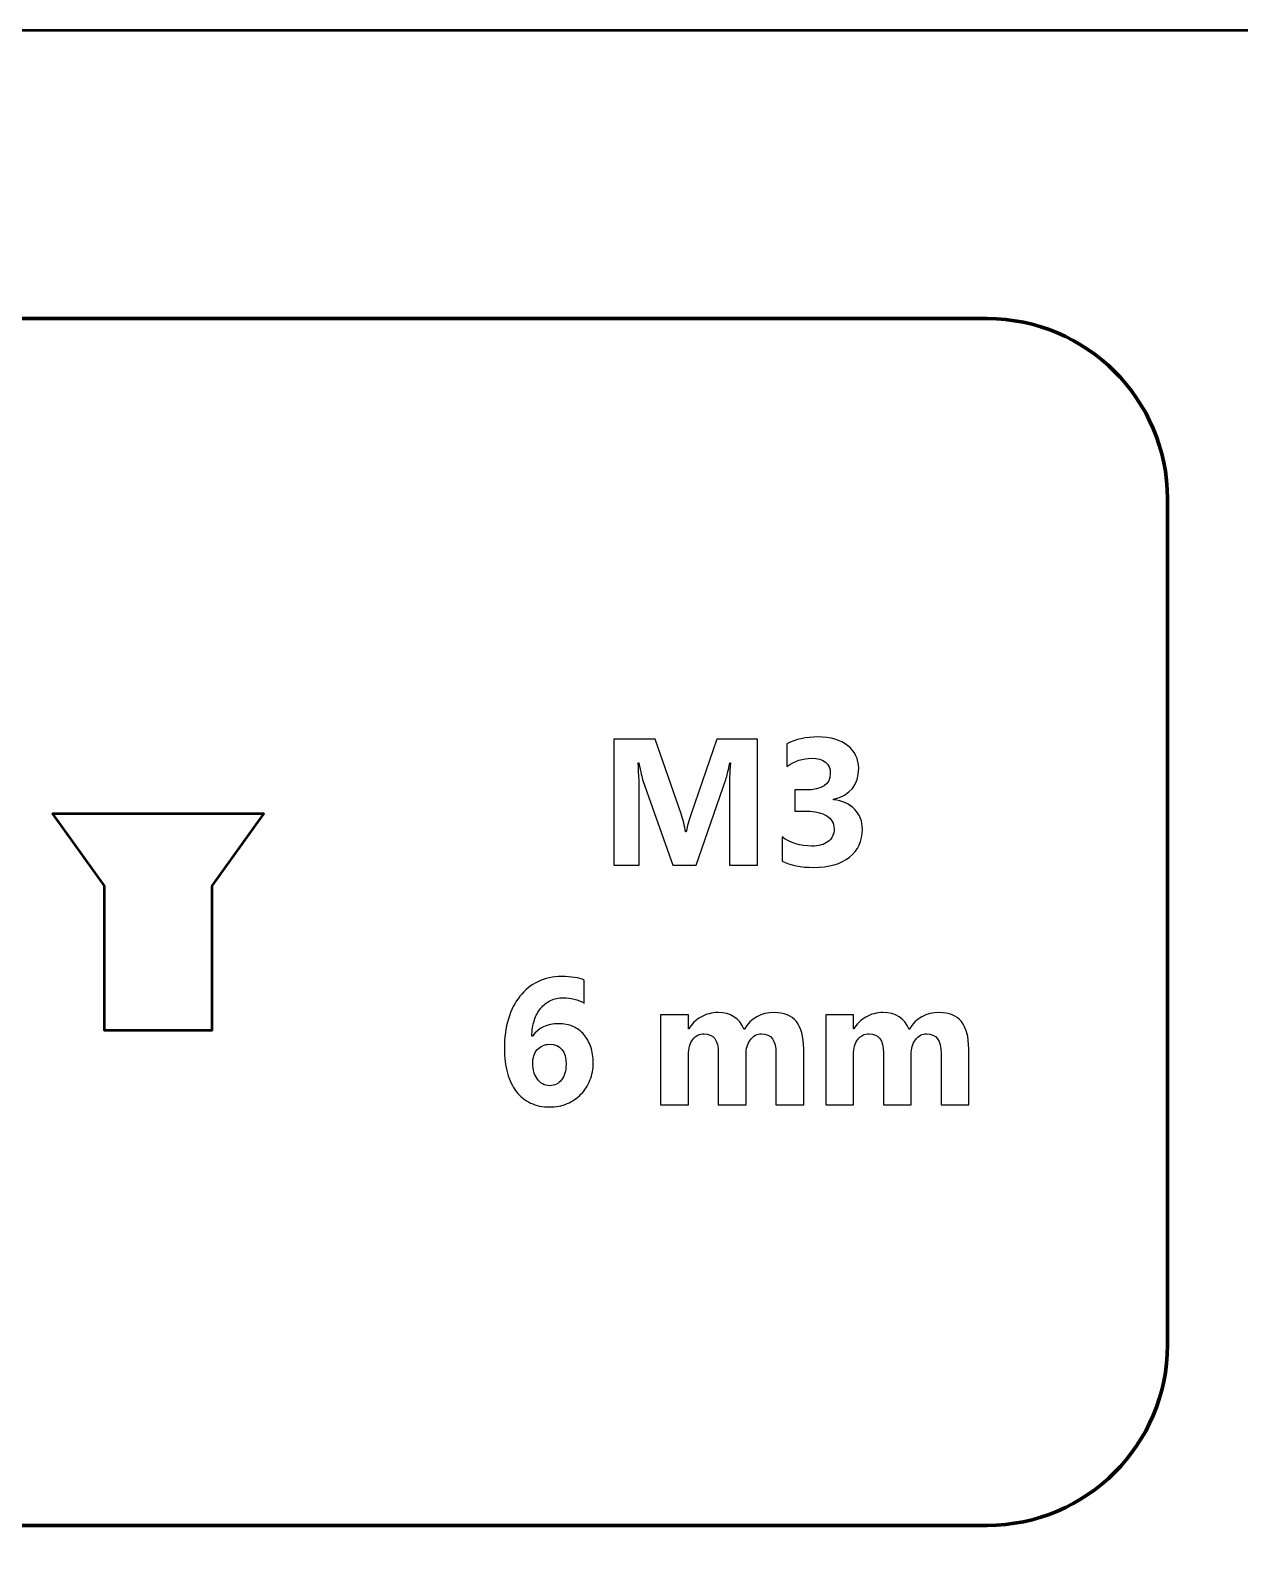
# Model space of a CAD drawing. Header units: centimetres. Extents: x -201 to 63, y -83 to 73.
# Drawn here: x -78.355 to -75, y -71.131 to -66.9 of the extents above; entities that cross this region are included whole.
import ezdxf

# ---------------------------------------------------------------- set-up
doc = ezdxf.new("R2010")
doc.units = ezdxf.units.CM
doc.header["$MEASUREMENT"] = 0
doc.layers.add('Layer 1', color=7, linetype='Continuous')

msp = doc.modelspace()

# ---------------------------------------------------------------- linework, layer by layer
at = {"layer": 'Layer 1', "color": 253, "lineweight": 53}
msp.add_open_spline([(-81.15, -82.3), (-81.15, -82.3), (-81.15, -67.7), (-81.15, -67.7), (-81.15, -67.7), (-81.15, -67.25817), (-80.79183, -66.9), (-80.35, -66.9), (-80.35, -66.9), (-80.35, -66.9), (-69.65, -66.9), (-69.65, -66.9), (-69.65, -66.9), (-69.20817, -66.9), (-68.85, -67.25817), (-68.85, -67.7), (-68.85, -67.7), (-68.85, -67.7), (-68.85, -82.3), (-68.85, -82.3), (-68.85, -82.3), (-68.85, -82.74183), (-69.20817, -83.1), (-69.65, -83.1), (-69.65, -83.1), (-69.65, -83.1), (-80.35, -83.1), (-80.35, -83.1), (-80.35, -83.1), (-80.79183, -83.1), (-81.15, -82.74183), (-81.15, -82.3)], degree=3, knots=[0, 0, 0, 0, 0.1111111, 0.1111111, 0.1111111, 0.1111111, 0.2222222, 0.2222222, 0.2222222, 0.2222222, 0.3333333, 0.3333333, 0.3333333, 0.3333333, 0.4444444, 0.4444444, 0.4444444, 0.4444444, 0.5555556, 0.5555556, 0.5555556, 0.5555556, 0.6666667, 0.6666667, 0.6666667, 0.6666667, 0.7777778, 0.7777778, 0.7777778, 0.7777778, 1, 1, 1, 1], dxfattribs=at)
at = {"layer": 'Layer 1', "lineweight": 100}
msp.add_open_spline([(-80.8, -70.55), (-80.8, -70.55), (-80.8, -68.2), (-80.8, -68.2), (-80.8, -68.2), (-80.8, -67.92386), (-80.57614, -67.7), (-80.3, -67.7), (-80.3, -67.7), (-80.3, -67.7), (-75.7, -67.7), (-75.7, -67.7), (-75.7, -67.7), (-75.42386, -67.7), (-75.2, -67.92386), (-75.2, -68.2), (-75.2, -68.2), (-75.2, -68.2), (-75.2, -70.55), (-75.2, -70.55), (-75.2, -70.55), (-75.2, -70.82614), (-75.42386, -71.05), (-75.7, -71.05), (-75.7, -71.05), (-75.7, -71.05), (-80.3, -71.05), (-80.3, -71.05), (-80.3, -71.05), (-80.57614, -71.05), (-80.8, -70.82614), (-80.8, -70.55)], degree=3, knots=[0, 0, 0, 0, 0.1111111, 0.1111111, 0.1111111, 0.1111111, 0.2222222, 0.2222222, 0.2222222, 0.2222222, 0.3333333, 0.3333333, 0.3333333, 0.3333333, 0.4444444, 0.4444444, 0.4444444, 0.4444444, 0.5555556, 0.5555556, 0.5555556, 0.5555556, 0.6666667, 0.6666667, 0.6666667, 0.6666667, 0.7777778, 0.7777778, 0.7777778, 0.7777778, 1, 1, 1, 1], dxfattribs=at)
at = {"layer": 'Layer 1'}
for points, knots in [([(-76.33741, -69.21742), (-76.33741, -69.21742), (-76.41533, -69.21742), (-76.41533, -69.21742), (-76.41533, -69.21742), (-76.41533, -69.21742), (-76.41533, -69.00792), (-76.41533, -69.00792), (-76.41533, -69.00792), (-76.41533, -68.98534), (-76.41433, -68.96034), (-76.41241, -68.933), (-76.41241, -68.933), (-76.41241, -68.933), (-76.41433, -68.933), (-76.41433, -68.933), (-76.41433, -68.933), (-76.41841, -68.9545), (-76.42208, -68.96992), (-76.42533, -68.97942), (-76.42533, -68.97942), (-76.42533, -68.97942), (-76.50733, -69.21742), (-76.50733, -69.21742), (-76.50733, -69.21742), (-76.50733, -69.21742), (-76.57183, -69.21742), (-76.57183, -69.21742), (-76.57183, -69.21742), (-76.57183, -69.21742), (-76.65533, -68.98184), (-76.65533, -68.98184), (-76.65533, -68.98184), (-76.65758, -68.9755), (-76.66124, -68.95917), (-76.66633, -68.933), (-76.66633, -68.933), (-76.66633, -68.933), (-76.66849, -68.933), (-76.66849, -68.933), (-76.66849, -68.933), (-76.66641, -68.9675), (-76.66533, -68.99775), (-76.66533, -69.02384), (-76.66533, -69.02384), (-76.66533, -69.02384), (-76.66533, -69.21742), (-76.66533, -69.21742), (-76.66533, -69.21742), (-76.66533, -69.21742), (-76.73641, -69.21742), (-76.73641, -69.21742), (-76.73641, -69.21742), (-76.73641, -69.21742), (-76.73641, -68.86734), (-76.73641, -68.86734), (-76.73641, -68.86734), (-76.73641, -68.86734), (-76.62091, -68.86734), (-76.62091, -68.86734), (-76.62091, -68.86734), (-76.62091, -68.86734), (-76.54933, -69.07484), (-76.54933, -69.07484), (-76.54933, -69.07484), (-76.54366, -69.09142), (-76.53949, -69.10809), (-76.53691, -69.12492), (-76.53691, -69.12492), (-76.53691, -69.12492), (-76.53541, -69.12492), (-76.53541, -69.12492), (-76.53541, -69.12492), (-76.53108, -69.1055), (-76.52641, -69.08867), (-76.52149, -69.07434), (-76.52149, -69.07434), (-76.52149, -69.07434), (-76.44999, -68.86734), (-76.44999, -68.86734), (-76.44999, -68.86734), (-76.44999, -68.86734), (-76.33741, -68.86734), (-76.33741, -68.86734), (-76.33741, -68.86734), (-76.33741, -68.86734), (-76.33741, -69.21742), (-76.33741, -69.21742)], [0, 0, 0, 0, 0.0434783, 0.0434783, 0.0434783, 0.0434783, 0.0869565, 0.0869565, 0.0869565, 0.0869565, 0.1304348, 0.1304348, 0.1304348, 0.1304348, 0.173913, 0.173913, 0.173913, 0.173913, 0.2173913, 0.2173913, 0.2173913, 0.2173913, 0.2608696, 0.2608696, 0.2608696, 0.2608696, 0.3043478, 0.3043478, 0.3043478, 0.3043478, 0.3478261, 0.3478261, 0.3478261, 0.3478261, 0.3913043, 0.3913043, 0.3913043, 0.3913043, 0.4347826, 0.4347826, 0.4347826, 0.4347826, 0.4782609, 0.4782609, 0.4782609, 0.4782609, 0.5217391, 0.5217391, 0.5217391, 0.5217391, 0.5652174, 0.5652174, 0.5652174, 0.5652174, 0.6086957, 0.6086957, 0.6086957, 0.6086957, 0.6521739, 0.6521739, 0.6521739, 0.6521739, 0.6956522, 0.6956522, 0.6956522, 0.6956522, 0.7391304, 0.7391304, 0.7391304, 0.7391304, 0.7826087, 0.7826087, 0.7826087, 0.7826087, 0.826087, 0.826087, 0.826087, 0.826087, 0.8695652, 0.8695652, 0.8695652, 0.8695652, 0.9130435, 0.9130435, 0.9130435, 0.9130435, 1, 1, 1, 1]), ([(-76.26933, -69.20592), (-76.26933, -69.20592), (-76.26933, -69.13884), (-76.26933, -69.13884), (-76.26933, -69.13884), (-76.24591, -69.15592), (-76.21858, -69.16442), (-76.18733, -69.16442), (-76.18733, -69.16442), (-76.16758, -69.16442), (-76.15224, -69.16017), (-76.14133, -69.15175), (-76.14133, -69.15175), (-76.13033, -69.14325), (-76.12483, -69.1315), (-76.12483, -69.11634), (-76.12483, -69.11634), (-76.12483, -69.10075), (-76.13158, -69.08867), (-76.14516, -69.08017), (-76.14516, -69.08017), (-76.15883, -69.07175), (-76.17749, -69.0675), (-76.20124, -69.0675), (-76.20124, -69.0675), (-76.20124, -69.0675), (-76.23366, -69.0675), (-76.23366, -69.0675), (-76.23366, -69.0675), (-76.23366, -69.0675), (-76.23366, -69.00842), (-76.23366, -69.00842), (-76.23366, -69.00842), (-76.23366, -69.00842), (-76.20366, -69.00842), (-76.20366, -69.00842), (-76.20366, -69.00842), (-76.15808, -69.00842), (-76.13533, -68.99334), (-76.13533, -68.963), (-76.13533, -68.963), (-76.13533, -68.9345), (-76.15283, -68.92034), (-76.18783, -68.92034), (-76.18783, -68.92034), (-76.21124, -68.92034), (-76.23399, -68.92784), (-76.25616, -68.943), (-76.25616, -68.943), (-76.25616, -68.943), (-76.25616, -68.88), (-76.25616, -68.88), (-76.25616, -68.88), (-76.23158, -68.86767), (-76.20291, -68.86142), (-76.17024, -68.86142), (-76.17024, -68.86142), (-76.13441, -68.86142), (-76.10658, -68.8695), (-76.08658, -68.88567), (-76.08658, -68.88567), (-76.06666, -68.90175), (-76.05666, -68.92267), (-76.05666, -68.94834), (-76.05666, -68.94834), (-76.05666, -68.99409), (-76.07991, -69.02275), (-76.12624, -69.03434), (-76.12624, -69.03434), (-76.12624, -69.03434), (-76.12624, -69.0355), (-76.12624, -69.0355), (-76.12624, -69.0355), (-76.10158, -69.03859), (-76.08199, -69.04759), (-76.06766, -69.0625), (-76.06766, -69.0625), (-76.05333, -69.07742), (-76.04616, -69.09567), (-76.04616, -69.11734), (-76.04616, -69.11734), (-76.04616, -69.15), (-76.05816, -69.17592), (-76.08208, -69.19492), (-76.08208, -69.19492), (-76.10599, -69.214), (-76.13908, -69.2235), (-76.18124, -69.2235), (-76.18124, -69.2235), (-76.21733, -69.2235), (-76.24674, -69.21767), (-76.26933, -69.20592)], [0, 0, 0, 0, 0.0416667, 0.0416667, 0.0416667, 0.0416667, 0.0833333, 0.0833333, 0.0833333, 0.0833333, 0.125, 0.125, 0.125, 0.125, 0.1666667, 0.1666667, 0.1666667, 0.1666667, 0.2083333, 0.2083333, 0.2083333, 0.2083333, 0.25, 0.25, 0.25, 0.25, 0.2916667, 0.2916667, 0.2916667, 0.2916667, 0.3333333, 0.3333333, 0.3333333, 0.3333333, 0.375, 0.375, 0.375, 0.375, 0.4166667, 0.4166667, 0.4166667, 0.4166667, 0.4583333, 0.4583333, 0.4583333, 0.4583333, 0.5, 0.5, 0.5, 0.5, 0.5416667, 0.5416667, 0.5416667, 0.5416667, 0.5833333, 0.5833333, 0.5833333, 0.5833333, 0.625, 0.625, 0.625, 0.625, 0.6666667, 0.6666667, 0.6666667, 0.6666667, 0.7083333, 0.7083333, 0.7083333, 0.7083333, 0.75, 0.75, 0.75, 0.75, 0.7916667, 0.7916667, 0.7916667, 0.7916667, 0.8333333, 0.8333333, 0.8333333, 0.8333333, 0.875, 0.875, 0.875, 0.875, 0.9166667, 0.9166667, 0.9166667, 0.9166667, 1, 1, 1, 1]), ([(-76.79312, -69.76608), (-76.79312, -69.78333), (-76.79612, -69.79942), (-76.80212, -69.81442), (-76.80212, -69.81442), (-76.8082, -69.82933), (-76.81654, -69.84233), (-76.82729, -69.85333), (-76.82729, -69.85333), (-76.83804, -69.86433), (-76.85079, -69.87292), (-76.86562, -69.87917), (-76.86562, -69.87917), (-76.88045, -69.8855), (-76.89662, -69.88858), (-76.9142, -69.88858), (-76.9142, -69.88858), (-76.93387, -69.88858), (-76.95154, -69.88492), (-76.96704, -69.87758), (-76.96704, -69.87758), (-76.98262, -69.87033), (-76.99579, -69.85967), (-77.00654, -69.84575), (-77.00654, -69.84575), (-77.0172, -69.83183), (-77.02545, -69.81475), (-77.03112, -69.79458), (-77.03112, -69.79458), (-77.03687, -69.77442), (-77.0397, -69.75158), (-77.0397, -69.726), (-77.0397, -69.726), (-77.0397, -69.69592), (-77.03604, -69.66858), (-77.02862, -69.64408), (-77.02862, -69.64408), (-77.0212, -69.61958), (-77.01062, -69.59867), (-76.99687, -69.58125), (-76.99687, -69.58125), (-76.98312, -69.56383), (-76.96645, -69.55033), (-76.94695, -69.54083), (-76.94695, -69.54083), (-76.92737, -69.53133), (-76.90545, -69.5265), (-76.88104, -69.5265), (-76.88104, -69.5265), (-76.85395, -69.5265), (-76.83304, -69.52975), (-76.81804, -69.53608), (-76.81804, -69.53608), (-76.81804, -69.53608), (-76.81804, -69.6005), (-76.81804, -69.6005), (-76.81804, -69.6005), (-76.83579, -69.59042), (-76.85512, -69.58542), (-76.87612, -69.58542), (-76.87612, -69.58542), (-76.88912, -69.58542), (-76.90095, -69.58792), (-76.91154, -69.59292), (-76.91154, -69.59292), (-76.92212, -69.598), (-76.9312, -69.60517), (-76.93879, -69.61442), (-76.93879, -69.61442), (-76.94629, -69.62375), (-76.95229, -69.63492), (-76.95654, -69.648), (-76.95654, -69.648), (-76.96087, -69.66108), (-76.9632, -69.67575), (-76.96354, -69.69183), (-76.96354, -69.69183), (-76.96354, -69.69183), (-76.96204, -69.69183), (-76.96204, -69.69183), (-76.96204, -69.69183), (-76.94545, -69.66883), (-76.92095, -69.65742), (-76.88862, -69.65742), (-76.88862, -69.65742), (-76.87412, -69.65742), (-76.86095, -69.66), (-76.84929, -69.66525), (-76.84929, -69.66525), (-76.83754, -69.67042), (-76.82754, -69.67775), (-76.8192, -69.68733), (-76.8192, -69.68733), (-76.81095, -69.69683), (-76.80454, -69.70825), (-76.79995, -69.72158), (-76.79995, -69.72158), (-76.79537, -69.735), (-76.79312, -69.74975), (-76.79312, -69.76608)], [0, 0, 0, 0, 0.0384615, 0.0384615, 0.0384615, 0.0384615, 0.0769231, 0.0769231, 0.0769231, 0.0769231, 0.1153846, 0.1153846, 0.1153846, 0.1153846, 0.1538462, 0.1538462, 0.1538462, 0.1538462, 0.1923077, 0.1923077, 0.1923077, 0.1923077, 0.2307692, 0.2307692, 0.2307692, 0.2307692, 0.2692308, 0.2692308, 0.2692308, 0.2692308, 0.3076923, 0.3076923, 0.3076923, 0.3076923, 0.3461538, 0.3461538, 0.3461538, 0.3461538, 0.3846154, 0.3846154, 0.3846154, 0.3846154, 0.4230769, 0.4230769, 0.4230769, 0.4230769, 0.4615385, 0.4615385, 0.4615385, 0.4615385, 0.5, 0.5, 0.5, 0.5, 0.5384615, 0.5384615, 0.5384615, 0.5384615, 0.5769231, 0.5769231, 0.5769231, 0.5769231, 0.6153846, 0.6153846, 0.6153846, 0.6153846, 0.6538462, 0.6538462, 0.6538462, 0.6538462, 0.6923077, 0.6923077, 0.6923077, 0.6923077, 0.7307692, 0.7307692, 0.7307692, 0.7307692, 0.7692308, 0.7692308, 0.7692308, 0.7692308, 0.8076923, 0.8076923, 0.8076923, 0.8076923, 0.8461538, 0.8461538, 0.8461538, 0.8461538, 0.8846154, 0.8846154, 0.8846154, 0.8846154, 0.9230769, 0.9230769, 0.9230769, 0.9230769, 1, 1, 1, 1]), ([(-76.2092, -69.8825), (-76.2092, -69.8825), (-76.28612, -69.8825), (-76.28612, -69.8825), (-76.28612, -69.8825), (-76.28612, -69.8825), (-76.28612, -69.73992), (-76.28612, -69.73992), (-76.28612, -69.73992), (-76.28612, -69.70358), (-76.29945, -69.6855), (-76.32612, -69.6855), (-76.32612, -69.6855), (-76.33879, -69.6855), (-76.34912, -69.69092), (-76.35712, -69.70183), (-76.35712, -69.70183), (-76.36512, -69.71275), (-76.36912, -69.72633), (-76.36912, -69.74258), (-76.36912, -69.74258), (-76.36912, -69.74258), (-76.36912, -69.8825), (-76.36912, -69.8825), (-76.36912, -69.8825), (-76.36912, -69.8825), (-76.4462, -69.8825), (-76.4462, -69.8825), (-76.4462, -69.8825), (-76.4462, -69.8825), (-76.4462, -69.73842), (-76.4462, -69.73842), (-76.4462, -69.73842), (-76.4462, -69.70317), (-76.45937, -69.6855), (-76.48554, -69.6855), (-76.48554, -69.6855), (-76.4987, -69.6855), (-76.50929, -69.69067), (-76.51712, -69.70108), (-76.51712, -69.70108), (-76.52504, -69.7115), (-76.52904, -69.72567), (-76.52904, -69.74358), (-76.52904, -69.74358), (-76.52904, -69.74358), (-76.52904, -69.8825), (-76.52904, -69.8825), (-76.52904, -69.8825), (-76.52904, -69.8825), (-76.60612, -69.8825), (-76.60612, -69.8825), (-76.60612, -69.8825), (-76.60612, -69.8825), (-76.60612, -69.6325), (-76.60612, -69.6325), (-76.60612, -69.6325), (-76.60612, -69.6325), (-76.52904, -69.6325), (-76.52904, -69.6325), (-76.52904, -69.6325), (-76.52904, -69.6325), (-76.52904, -69.67158), (-76.52904, -69.67158), (-76.52904, -69.67158), (-76.52904, -69.67158), (-76.52804, -69.67158), (-76.52804, -69.67158), (-76.52804, -69.67158), (-76.52004, -69.65825), (-76.50887, -69.64733), (-76.49445, -69.639), (-76.49445, -69.639), (-76.48004, -69.63058), (-76.46429, -69.62642), (-76.4472, -69.62642), (-76.4472, -69.62642), (-76.41187, -69.62642), (-76.3877, -69.64192), (-76.3747, -69.673), (-76.3747, -69.673), (-76.35562, -69.64192), (-76.3277, -69.62642), (-76.2907, -69.62642), (-76.2907, -69.62642), (-76.23637, -69.62642), (-76.2092, -69.65992), (-76.2092, -69.727), (-76.2092, -69.727), (-76.2092, -69.727), (-76.2092, -69.8825), (-76.2092, -69.8825)], [0, 0, 0, 0, 0.0416667, 0.0416667, 0.0416667, 0.0416667, 0.0833333, 0.0833333, 0.0833333, 0.0833333, 0.125, 0.125, 0.125, 0.125, 0.1666667, 0.1666667, 0.1666667, 0.1666667, 0.2083333, 0.2083333, 0.2083333, 0.2083333, 0.25, 0.25, 0.25, 0.25, 0.2916667, 0.2916667, 0.2916667, 0.2916667, 0.3333333, 0.3333333, 0.3333333, 0.3333333, 0.375, 0.375, 0.375, 0.375, 0.4166667, 0.4166667, 0.4166667, 0.4166667, 0.4583333, 0.4583333, 0.4583333, 0.4583333, 0.5, 0.5, 0.5, 0.5, 0.5416667, 0.5416667, 0.5416667, 0.5416667, 0.5833333, 0.5833333, 0.5833333, 0.5833333, 0.625, 0.625, 0.625, 0.625, 0.6666667, 0.6666667, 0.6666667, 0.6666667, 0.7083333, 0.7083333, 0.7083333, 0.7083333, 0.75, 0.75, 0.75, 0.75, 0.7916667, 0.7916667, 0.7916667, 0.7916667, 0.8333333, 0.8333333, 0.8333333, 0.8333333, 0.875, 0.875, 0.875, 0.875, 0.9166667, 0.9166667, 0.9166667, 0.9166667, 1, 1, 1, 1]), ([(-75.7512, -69.8825), (-75.7512, -69.8825), (-75.82812, -69.8825), (-75.82812, -69.8825), (-75.82812, -69.8825), (-75.82812, -69.8825), (-75.82812, -69.73992), (-75.82812, -69.73992), (-75.82812, -69.73992), (-75.82812, -69.70358), (-75.84145, -69.6855), (-75.86812, -69.6855), (-75.86812, -69.6855), (-75.88079, -69.6855), (-75.89112, -69.69092), (-75.89912, -69.70183), (-75.89912, -69.70183), (-75.90712, -69.71275), (-75.91112, -69.72633), (-75.91112, -69.74258), (-75.91112, -69.74258), (-75.91112, -69.74258), (-75.91112, -69.8825), (-75.91112, -69.8825), (-75.91112, -69.8825), (-75.91112, -69.8825), (-75.9882, -69.8825), (-75.9882, -69.8825), (-75.9882, -69.8825), (-75.9882, -69.8825), (-75.9882, -69.73842), (-75.9882, -69.73842), (-75.9882, -69.73842), (-75.9882, -69.70317), (-76.00137, -69.6855), (-76.02754, -69.6855), (-76.02754, -69.6855), (-76.0407, -69.6855), (-76.05129, -69.69067), (-76.05912, -69.70108), (-76.05912, -69.70108), (-76.06704, -69.7115), (-76.07104, -69.72567), (-76.07104, -69.74358), (-76.07104, -69.74358), (-76.07104, -69.74358), (-76.07104, -69.8825), (-76.07104, -69.8825), (-76.07104, -69.8825), (-76.07104, -69.8825), (-76.14812, -69.8825), (-76.14812, -69.8825), (-76.14812, -69.8825), (-76.14812, -69.8825), (-76.14812, -69.6325), (-76.14812, -69.6325), (-76.14812, -69.6325), (-76.14812, -69.6325), (-76.07104, -69.6325), (-76.07104, -69.6325), (-76.07104, -69.6325), (-76.07104, -69.6325), (-76.07104, -69.67158), (-76.07104, -69.67158), (-76.07104, -69.67158), (-76.07104, -69.67158), (-76.07004, -69.67158), (-76.07004, -69.67158), (-76.07004, -69.67158), (-76.06204, -69.65825), (-76.05087, -69.64733), (-76.03645, -69.639), (-76.03645, -69.639), (-76.02204, -69.63058), (-76.00629, -69.62642), (-75.9892, -69.62642), (-75.9892, -69.62642), (-75.95387, -69.62642), (-75.9297, -69.64192), (-75.9167, -69.673), (-75.9167, -69.673), (-75.89762, -69.64192), (-75.8697, -69.62642), (-75.8327, -69.62642), (-75.8327, -69.62642), (-75.77837, -69.62642), (-75.7512, -69.65992), (-75.7512, -69.727), (-75.7512, -69.727), (-75.7512, -69.727), (-75.7512, -69.8825), (-75.7512, -69.8825)], [0, 0, 0, 0, 0.0416667, 0.0416667, 0.0416667, 0.0416667, 0.0833333, 0.0833333, 0.0833333, 0.0833333, 0.125, 0.125, 0.125, 0.125, 0.1666667, 0.1666667, 0.1666667, 0.1666667, 0.2083333, 0.2083333, 0.2083333, 0.2083333, 0.25, 0.25, 0.25, 0.25, 0.2916667, 0.2916667, 0.2916667, 0.2916667, 0.3333333, 0.3333333, 0.3333333, 0.3333333, 0.375, 0.375, 0.375, 0.375, 0.4166667, 0.4166667, 0.4166667, 0.4166667, 0.4583333, 0.4583333, 0.4583333, 0.4583333, 0.5, 0.5, 0.5, 0.5, 0.5416667, 0.5416667, 0.5416667, 0.5416667, 0.5833333, 0.5833333, 0.5833333, 0.5833333, 0.625, 0.625, 0.625, 0.625, 0.6666667, 0.6666667, 0.6666667, 0.6666667, 0.7083333, 0.7083333, 0.7083333, 0.7083333, 0.75, 0.75, 0.75, 0.75, 0.7916667, 0.7916667, 0.7916667, 0.7916667, 0.8333333, 0.8333333, 0.8333333, 0.8333333, 0.875, 0.875, 0.875, 0.875, 0.9166667, 0.9166667, 0.9166667, 0.9166667, 1, 1, 1, 1]), ([(-76.86854, -69.77092), (-76.86854, -69.73333), (-76.88395, -69.7145), (-76.9147, -69.7145), (-76.9147, -69.7145), (-76.9217, -69.7145), (-76.92804, -69.71583), (-76.93379, -69.71842), (-76.93379, -69.71842), (-76.93945, -69.721), (-76.94429, -69.72467), (-76.94837, -69.72942), (-76.94837, -69.72942), (-76.95245, -69.73417), (-76.95562, -69.73975), (-76.95779, -69.74617), (-76.95779, -69.74617), (-76.95995, -69.75258), (-76.96112, -69.75967), (-76.96112, -69.7675), (-76.96112, -69.7675), (-76.96112, -69.77617), (-76.95995, -69.78417), (-76.9577, -69.79167), (-76.9577, -69.79167), (-76.95537, -69.79917), (-76.9522, -69.80575), (-76.94804, -69.81133), (-76.94804, -69.81133), (-76.94387, -69.81692), (-76.93895, -69.82142), (-76.93329, -69.82467), (-76.93329, -69.82467), (-76.92754, -69.82792), (-76.9212, -69.8295), (-76.9142, -69.8295), (-76.9142, -69.8295), (-76.9072, -69.8295), (-76.90095, -69.82808), (-76.89529, -69.82525), (-76.89529, -69.82525), (-76.8897, -69.82242), (-76.88487, -69.81842), (-76.88087, -69.81325), (-76.88087, -69.81325), (-76.87687, -69.80817), (-76.87387, -69.802), (-76.8717, -69.79475), (-76.8717, -69.79475), (-76.86962, -69.7875), (-76.86854, -69.77958), (-76.86854, -69.77092)], [0, 0, 0, 0, 0.0714286, 0.0714286, 0.0714286, 0.0714286, 0.1428571, 0.1428571, 0.1428571, 0.1428571, 0.2142857, 0.2142857, 0.2142857, 0.2142857, 0.2857143, 0.2857143, 0.2857143, 0.2857143, 0.3571429, 0.3571429, 0.3571429, 0.3571429, 0.4285714, 0.4285714, 0.4285714, 0.4285714, 0.5, 0.5, 0.5, 0.5, 0.5714286, 0.5714286, 0.5714286, 0.5714286, 0.6428571, 0.6428571, 0.6428571, 0.6428571, 0.7142857, 0.7142857, 0.7142857, 0.7142857, 0.7857143, 0.7857143, 0.7857143, 0.7857143, 0.8571429, 0.8571429, 0.8571429, 0.8571429, 1, 1, 1, 1])]:
    msp.add_open_spline(points, degree=3, knots=knots, dxfattribs=at)
at = {"layer": 'Layer 1', "lineweight": 53}
msp.add_open_spline([(-78.15, -69.075), (-78.15, -69.075), (-77.85, -69.075), (-77.85, -69.075), (-77.85, -69.075), (-77.85, -69.075), (-77.707, -69.075), (-77.707, -69.075), (-77.707, -69.075), (-77.707, -69.075), (-77.85, -69.275), (-77.85, -69.275), (-77.85, -69.275), (-77.85, -69.275), (-77.85, -69.675), (-77.85, -69.675), (-77.85, -69.675), (-77.85, -69.675), (-78.15, -69.675), (-78.15, -69.675), (-78.15, -69.675), (-78.15, -69.675), (-78.15, -69.275), (-78.15, -69.275), (-78.15, -69.275), (-78.15, -69.275), (-78.293, -69.075), (-78.293, -69.075), (-78.293, -69.075), (-78.293, -69.075), (-78.15, -69.075), (-78.15, -69.075)], degree=3, knots=[0, 0, 0, 0, 0.1111111, 0.1111111, 0.1111111, 0.1111111, 0.2222222, 0.2222222, 0.2222222, 0.2222222, 0.3333333, 0.3333333, 0.3333333, 0.3333333, 0.4444444, 0.4444444, 0.4444444, 0.4444444, 0.5555556, 0.5555556, 0.5555556, 0.5555556, 0.6666667, 0.6666667, 0.6666667, 0.6666667, 0.7777778, 0.7777778, 0.7777778, 0.7777778, 1, 1, 1, 1], dxfattribs=at)

doc.saveas('drawing.dxf')
